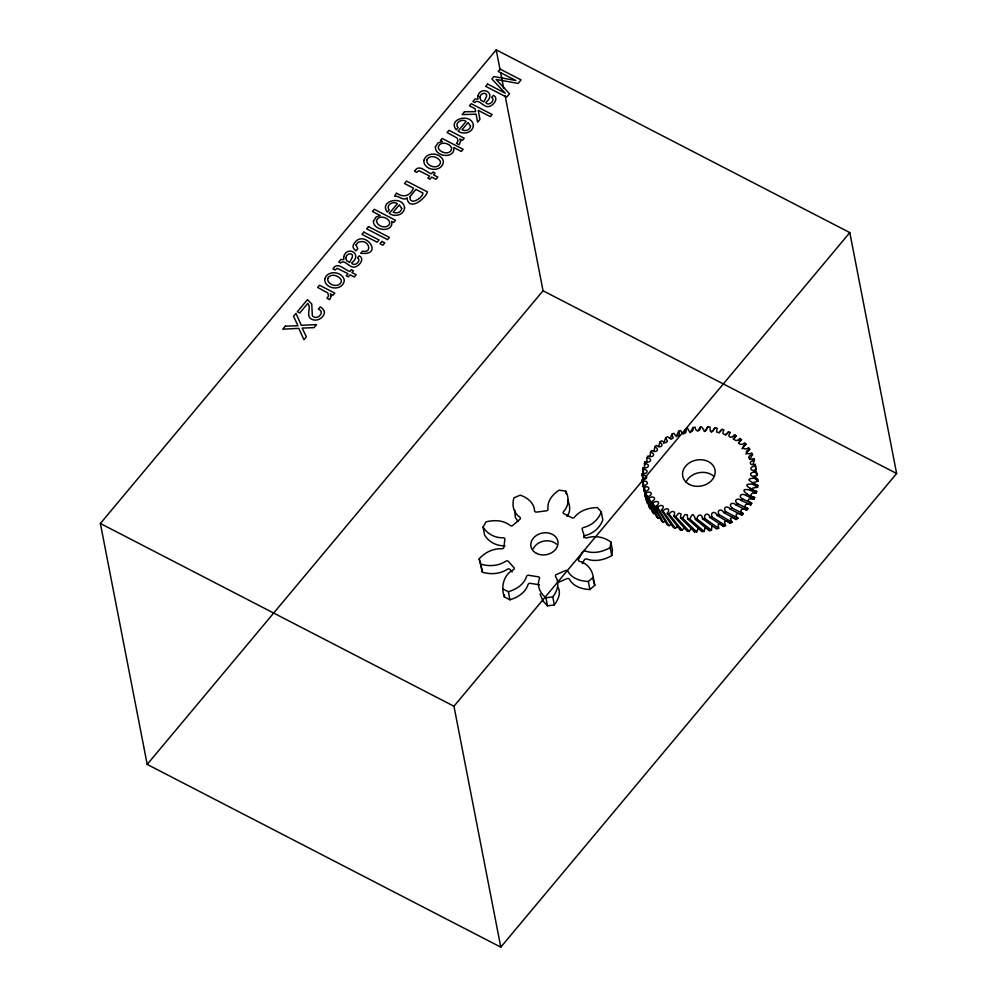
<?xml version="1.0" encoding="UTF-8"?>
<svg xmlns="http://www.w3.org/2000/svg" width="997" height="997" viewBox="0 0 997 997"><rect width="100%" height="100%" fill="white"/><g stroke="black" fill="none" stroke-linecap="round" stroke-linejoin="round"><path stroke-width="1.5" d="M645.121 464.677L645.146 461.711C650.144 463.68 653.484 458.869 647.065 457.611L647.988 455.953C652.549 458.408 656.662 454.096 650.543 452.052L651.714 450.494C655.814 453.373 660.513 449.635 654.83 446.855L656.238 445.41C659.864 448.7 664.974 445.559 659.877 442.095L661.497 440.799L665.734 442.793L667.529 441.335L665.597 437.857L667.392 436.736L671.23 439.191L673.212 437.92L671.878 434.231L673.822 433.296C675.891 437.733 681.4 436.05 678.633 431.265L680.677 430.53C682.135 435.315 687.656 433.969 685.724 429.009L687.843 428.498C688.603 433.583 694.161 432.524 693.04 427.514L695.196 427.215C695.183 432.548 700.816 431.763 700.442 426.791C704.368 426.691 703.446 436.873 707.833 426.853L709.976 427.028L710.325 431.128L712.718 431.302L715.061 427.713L717.142 428.112L716.594 432.05L718.787 432.748L722.015 429.333L723.984 429.956C720.482 435.041 726.389 436.113 728.57 431.713L730.402 432.548C726.115 437.209 731.848 438.979 734.627 434.792L736.284 435.826C731.312 439.951 736.696 442.481 740.061 438.53L741.519 439.739C735.998 443.229 740.833 446.506 744.784 442.855L746.03 444.213C740.11 447.005 744.198 450.993 748.735 447.69L749.732 449.186L745.881 454.121M684.353 527.65L682.222 530.304L680.178 529.806L680.378 527.712M539.439 584.803L530.666 583.382A1.907 1.533 -11 0 0 528.148 584.304C525.581 592.704 517.804 597.365 509.928 599.783L504.37 596.904C500.619 586.971 503.585 574.571 513.642 569.586A1.907 1.533 -11 0 0 513.717 567.393L508.582 561.623A1.907 1.533 -11 0 0 506.065 561.049C498.575 566.072 489.29 566.645 480.841 564.165L479.146 558.881C484.941 552.326 493.253 548.313 502.127 548.761A1.907 1.533 -11 0 0 503.921 547.017L504.831 539.589A1.907 1.533 -11 0 0 503.473 537.794C495.222 538.081 487.371 534.118 483.059 527.077L486.025 521.855C494.288 519.848 503.485 520.01 510.402 525.656A1.907 1.533 -11 0 0 513.069 525.157L519.587 519.549A1.907 1.533 -11 0 0 520.048 517.368C513.443 513.081 511.66 504.956 513.978 497.839L520.222 495.135C527.338 497.628 534.242 502.787 534.591 511.062A1.907 1.533 -11 0 0 536.872 512.047L545.957 510.875A1.907 1.533 -11 0 0 548.014 509.33C546.904 500.968 552.687 494.4 559.143 490.138L565.735 491.209C569.437 497.864 568.826 506.189 563.367 511.81A1.907 1.533 -11 0 0 564.215 513.829L571.605 517.642A1.907 1.533 -11 0 0 574.297 517.455C579.855 510.364 588.741 507.697 597.402 507.573L601.266 511.91L602.824 519.948C599.882 527.874 593.103 533.719 584.828 535.601A1.907 1.533 -11 0 0 583.843 537.695M504.37 596.904L504.445 594.76M646.816 462.035L647.065 457.611M643.476 484.355L642.23 473.7C647.988 474.522 649.321 469.089 642.828 469.425L643.215 467.668C648.611 469.089 651.016 463.879 644.486 463.443L645.146 461.711M753.071 476.89L757.421 475.27L755.414 472.204L755.514 470.434C749.208 471.506 749.395 466.01 755.427 466.172L755.24 464.428C749.246 466.185 748.261 460.813 754.467 460.265L754.006 458.57C748.423 460.926 746.304 455.866 752.561 454.57L751.825 452.962C746.741 455.828 743.563 451.242 749.732 449.186M642.13 475.469C648.436 474.398 648.249 479.893 642.218 479.731L642.404 481.476C648.399 479.719 649.383 485.09 643.177 485.639L643.638 487.334C649.209 484.978 651.34 490.05 645.084 491.334L645.819 492.954C650.904 490.075 654.082 494.674 647.913 496.718L648.91 498.213C653.446 494.911 657.534 498.899 651.614 501.69L652.848 503.061C656.811 499.397 661.647 502.675 656.126 506.164L657.584 507.386C661.036 503.435 666.108 505.94 661.36 510.078L663.017 511.112C665.871 506.912 671.305 508.707 667.242 513.368L669.062 514.19C671.33 509.779 676.938 510.9 673.66 515.947L675.63 516.571L678.857 513.156L681.051 513.854L680.502 517.804L682.584 518.203L684.927 514.602L687.319 514.776L687.668 518.889L689.812 519.051C694.186 509.031 693.276 519.213 697.19 519.113C696.816 514.14 702.461 513.355 702.436 518.689L716.594 528.946L718.675 528.285L718.214 524.41L720.42 523.437M514.788 510.227L515.312 517.381L518.104 521.556M582.211 563.629L584.192 560.164A1.907 1.533 -11 0 1 586.548 558.968C595.072 562.046 604.17 560.027 611.747 555.603L610.189 547.565L610.874 541.982C603.87 536.922 594.897 535.289 586.585 537.931A1.907 1.533 -11 0 1 584.529 536.673L582.285 529.656A1.907 1.533 -11 0 1 583.27 527.563C591.533 525.681 598.325 519.836 601.266 511.91M611.747 555.603L612.432 550.02L610.874 541.982M650.007 456.389L650.543 452.052M752.224 490.1L752.635 488.094L757.595 487.284L757.807 485.514C753.72 482.86 742.229 478.597 754.43 478.248L757.994 481.239L753.096 482.71M702.436 518.689L704.605 518.39C703.645 513.467 708.979 512.296 709.802 517.406L723.585 526.466L725.567 525.606L711.92 516.895C709.989 511.935 715.51 510.589 716.968 515.374L730.203 523.288L732.06 522.229L730.365 518.664L732.234 517.281L736.322 519.462L738.004 518.228C733.181 514.527 738.416 511.611 741.843 515.063L743.338 513.679C737.867 510.614 742.765 507.112 746.678 510.165L747.949 508.644C741.98 506.302 746.354 502.214 750.729 504.843L751.75 503.211L748.161 501.055M677.935 525.942L675.405 528.373L673.586 527.164M653.97 451.392L654.83 446.855M754.43 478.248L754.816 476.479C748.485 476.653 749.607 471.444 755.414 472.204M695.021 519.175L709.328 530.678L711.484 530.242L711.92 526.092M658.755 446.482L659.877 442.095M754.467 460.265L752.984 464.34M748.024 500.968L748.984 498.936L753.931 499.185L754.704 497.478C748.199 496.718 750.99 491.658 756.237 493.303L756.735 491.546C752.149 490.038 739.724 483.096 752.498 484.193L757.595 487.284M663.778 443.491L665.597 437.857M671.081 524.285L669.037 525.706L667.442 524.297M753.022 461.125L754.006 458.57M752.498 484.193L753.159 482.461M687.668 518.889L701.938 531.638L704.106 531.438L705.203 527.326M670.196 438.568L671.878 434.231M676.128 436.723L678.633 431.265M665.46 521.144L663.229 522.353L661.883 520.783M683.032 434.131L685.724 429.009M754.704 497.478C749.744 497.142 736.397 487.359 749.644 489.951L750.579 488.293M680.502 517.804L694.523 531.812L696.691 531.85L698.436 527.837M691.37 527.749L689.351 531.463L687.232 531.202L673.66 515.947M566.969 516.359C570.907 511.822 570.035 505.28 567.704 500.232M752.561 454.57L749.694 459.231M689.986 432.661L693.04 427.514M697.9 430.654L700.442 426.791M540.075 593.888L542.817 600.742L547.49 605.84L554.32 604.955L552.762 596.916C557.41 591.146 559.928 583.071 555.441 576.316A1.907 1.533 -11 0 1 556.787 574.334L565.087 570.733A1.907 1.533 -11 0 1 567.717 570.994C571.78 578.609 580.341 581.126 588.33 581.488L593.24 577.275C592.368 569.486 586.797 563.106 579.145 561.174A1.907 1.533 -11 0 1 578.671 559.068L582.622 552.126A1.907 1.533 -11 0 1 584.99 550.93C593.502 554.008 602.612 551.989 610.189 547.565M554.32 604.955C557.921 599.982 561.461 593.178 557.959 587.183M660.438 517.406L658.057 518.378L656.998 516.658M704.418 431.564L707.833 426.853M751.75 503.211L742.815 499.061C737.132 496.269 741.83 492.53 745.93 495.422L747.102 493.851M711.384 432.374L715.061 427.713M100.373 523.487L496.207 49.85L849.805 232.6L896.627 473.513L500.793 947.15L147.195 764.4L100.373 523.487L453.959 706.237L500.793 947.15M147.195 764.4L543.041 290.763L505.105 95.587M453.959 706.237L849.805 232.6M719.086 432.81L722.015 429.333M741.942 448.824L746.03 444.213M725.492 435.166L728.57 431.713M654.244 513.692L652.873 511.997M732.758 436.811L734.627 434.792M733.194 439.141L736.284 435.826M738.403 443.092L741.519 439.739M738.191 440.524L740.061 438.53M747.949 508.644L737.755 503.809C732.67 500.357 737.78 497.204 741.407 500.494L742.815 499.061M557.011 583.557A1.907 1.533 -11 0 1 558.345 582.373L566.645 578.771A1.907 1.533 -11 0 1 569.287 579.033C573.337 586.647 581.899 589.165 589.9 589.526L594.798 585.301L593.24 577.275M650.642 508.744L649.583 506.887M743.338 513.679L732.047 508.046C727.66 504.008 733.007 501.429 736.147 505.105L737.755 503.809M647.913 503.385L647.165 501.416M755.427 466.172L755.888 469.475L753.744 470.771M738.004 518.228L725.766 511.673C722.164 507.199 727.623 505.105 730.253 509.168L732.047 508.046M646.093 497.727L645.682 495.683M726.539 520.658L724.483 521.842L725.567 525.606M732.06 522.229L719.011 514.639C716.245 509.866 721.753 508.183 723.822 512.608L725.766 511.673M502.8 588.866L508.37 591.744C516.247 589.327 524.023 584.666 526.578 576.266A1.907 1.533 -11 0 1 529.108 575.344L537.869 576.764A1.907 1.533 -11 0 1 539.539 578.36C536.436 585.713 540.112 593.215 545.92 597.801L547.49 605.84M716.968 515.374L719.011 514.639M709.802 517.406L711.92 516.895M545.92 597.801L552.762 596.916M756.474 473.5L757.421 475.27M505.043 545.833C496.78 546.119 488.941 542.156 484.617 535.115L483.059 527.077M757.346 479.37L757.994 481.239M479.146 558.881L482.398 572.203C490.848 574.683 500.133 574.11 507.623 569.088A1.907 1.533 -11 0 1 510.152 569.661L512.196 571.966M755.427 484.878L757.807 485.514M753.396 490.374L756.735 491.546M741.407 500.494L750.729 504.843M745.93 495.422L753.931 499.185M736.147 505.105L746.678 510.165M730.253 509.168L741.843 515.063M749.644 489.951L756.237 493.303M543.041 290.763L896.627 473.513M723.822 512.608L736.322 519.462M730.203 523.288L727.025 520.733M704.605 518.39L718.675 528.285M723.585 526.466L721.903 524.995M697.19 519.113L711.484 530.242M689.812 519.051L704.106 531.438M754.816 476.479L757.932 479.482M682.584 518.203L696.691 531.85M675.63 516.571L689.351 531.463M669.062 514.19L682.222 530.304M667.242 513.368L680.178 529.806M663.017 511.112L675.405 528.373M709.328 530.678L708.206 528.871M661.36 510.078L673.486 527.662M657.584 507.386L669.037 525.706M656.126 506.164L667.28 524.796M652.848 503.061L663.229 522.353M651.614 501.69L661.647 521.257M755.514 470.434L757.072 473.55M648.91 498.213L658.057 518.378M647.913 496.718L656.687 517.107M755.888 469.475L755.24 464.428M645.819 492.954L653.633 513.841M592.916 579.008L594.798 585.301M645.084 491.334L652.499 512.421M694.523 531.812L694.049 529.793M643.638 487.334L650.032 508.819M643.177 485.639L649.134 507.274M642.404 481.476L647.302 503.398M642.218 479.731L646.667 501.753M496.207 49.85L500.07 69.678M500.656 72.719L503.622 87.973M588.33 581.488L589.9 589.526M565.735 491.209L566.259 493.876M508.37 591.744L509.928 599.783M480.841 564.165L482.398 572.203M643.925 487.321L645.495 497.677M642.23 473.7L643.003 479.632M643.975 487.059L645.146 495.958M642.828 469.425L643.19 473.887M644.274 487.284L644.511 490.262M643.215 467.668L643.576 473.612M644.386 487.01L644.573 489.988M644.486 463.443L644.536 467.892M686.036 482.025A16.438 13.185 -11 0 1 713.964 476.429M533.233 548.836A13.696 10.979 -11 0 1 556.513 544.188M324.449 311.513C324.611 317.619 317.034 322.168 311.637 319.214C305.157 316.061 311.887 307.786 307.799 303.387L299.785 312.971L297.368 311.712L307.437 299.673L311.762 303.973L312.335 315.725C316.66 321.246 325.932 312.011 318.355 309.132L320.236 306.889L322.455 308.372L324.449 311.513M373.426 221.122C373.252 231.267 393.989 232.937 391.709 221.359L393.74 222.406L395.522 220.262L374.274 209.283L372.429 211.489L380.218 215.514L376.143 216.897L373.426 221.122M451.591 147.843C451.865 155.52 439.876 153.513 438.269 147.768C438.817 140.789 449.622 142.596 451.591 147.843M407.013 198.129C409.156 211.937 425.445 198.565 427.451 191.898L406.539 181.093L404.495 183.523L413.468 188.159C410.253 196.21 403.05 197.967 396.544 193.057L394.513 196.284C398.8 195.312 402.726 201.195 407.013 198.129M356.079 244.888L357.761 248.702L355.966 250.845L353.873 248.851A6.493 5.197 -11 0 1 353.112 245.611C361.899 225.584 386.263 256.229 360.69 253.288L362.484 251.144C372.604 253.612 369.202 239.928 360.615 241.723A3.901 3.128 -11 0 0 357.649 242.745L356.079 244.888M376.492 220.636C376.604 226.406 386.948 229.609 389.665 223.901C390.512 217.782 378.561 213.981 376.492 220.636M435.39 146.758C434.742 157.165 455.529 159.196 453.772 147.519L461.362 151.444L463.156 149.301L442.17 138.446L440.475 140.49L442.419 141.499L438.144 142.808L435.39 146.758M331.178 296.072L329.683 299.636L326.979 298.24L328.574 295.91L327.776 292.981L317.657 287.435L319.501 285.229L334.755 293.106L332.998 295.199L330.368 293.841L331.178 296.072M460.639 141.175L459.143 144.727L456.439 143.331L458.034 141.013L457.237 138.072L447.117 132.526L448.962 130.32L464.216 138.209L462.458 140.303L459.829 138.944L460.639 141.175M345.747 257.749L346.62 260.666L349.685 262.41L352.365 257.101L352.427 254.958C350.184 252.154 346.084 254.734 345.747 257.749M479.869 97.27L480.741 100.186L483.807 101.931L486.499 96.622L486.548 94.478C484.305 91.674 480.205 94.254 479.869 97.27M343.691 256.703L343.853 259.556L340.862 259.519L338.793 262.037L340.675 263.009C344.277 258.522 349.748 268.467 354.758 267.046C359.256 266.249 365.151 258.697 359.269 255.805L357.549 257.862C361.774 260.441 354.944 266.934 351.978 263.482L351.791 262.834C363.082 253.761 346.981 245.137 343.691 256.703M477.812 96.223L477.974 99.077L474.983 99.039L472.914 101.557L474.796 102.529C478.398 98.042 483.869 107.988 488.879 106.567C493.378 105.769 499.273 98.217 493.39 95.313L491.671 97.382C495.895 99.962 489.066 106.455 486.1 102.99L485.913 102.355C497.204 93.282 481.102 84.658 477.812 96.223M324.735 279.048C324.187 288.233 339.516 291.485 343.467 283.185A7.802 6.256 -11 0 0 343.977 278.923C340.824 271.072 327.29 270.212 324.735 279.048M423.862 160.43C423.314 169.615 438.643 172.867 442.606 164.567A7.802 6.256 -11 0 0 443.117 160.305C439.964 152.454 426.417 151.594 423.862 160.43M404.583 207.924C404.059 215.065 394.488 217.496 389.279 213.395L397.317 203.774C393.354 200.285 385.104 205.432 389.229 210.006L387.409 212.174C378.262 200.696 403.498 194.914 404.583 207.924M473.388 125.597C472.865 132.738 463.293 135.156 458.084 131.068L466.122 121.447C462.172 117.958 453.909 123.105 458.034 127.666L456.215 129.847C447.067 118.369 472.304 112.586 473.388 125.597M401.729 208.485C401.38 212.411 396.37 213.994 393.204 212.187L399.311 204.896L401.729 208.485M470.547 126.158C470.185 130.084 465.188 131.666 462.022 129.859L468.116 122.556L470.547 126.158M410.029 196.658C409.231 206.292 422.653 198.179 422.977 193.082L415.836 189.38L410.029 196.658M327.801 278.337C326.418 284.481 338.157 288.532 340.974 282.388A4.324 3.465 -11 0 0 340.974 279.521C338.332 275.284 330.53 273.028 327.801 278.337M426.928 159.719C425.557 165.863 437.297 169.926 440.113 163.77A4.324 3.465 -11 0 0 440.101 160.903C437.471 156.666 429.657 154.41 426.928 159.719M333.546 268.106L333.073 268.991L335.092 270.037L337.26 268.33L347.978 273.701L346.221 275.795L348.314 276.879L350.072 274.786L354.321 276.979L356.191 274.748L351.929 272.542L353.424 270.773L351.33 269.689L349.835 271.471C345.236 270.361 337.671 261.463 333.546 268.106M415.176 170.425L414.702 171.322L416.721 172.356L418.902 170.649L429.607 176.02L427.863 178.114L429.956 179.198L431.701 177.105L435.963 179.298L437.82 177.067L433.57 174.874L435.053 173.092L432.96 172.007L431.477 173.79C426.878 172.68 419.301 163.782 415.176 170.425M285.304 326.144L282.774 329.172L298.788 328.374L303.935 339.69L306.366 336.787L302.178 328.088L314.018 327.627L316.572 324.573L301.318 325.346L295.997 313.357L293.529 316.298L297.966 325.732L285.304 326.144M363.88 232.139L361.998 234.382L377.178 242.221L379.059 239.978L363.88 232.139M368.491 226.618L366.647 228.824L387.559 239.629L389.403 237.423L368.491 226.618M464.477 111.764L462.122 114.58L476.092 114.206L477.6 122.182L479.956 119.366L478.211 110.355L490.362 116.624L492.132 114.505L471.22 103.7L469.45 105.819L475.17 108.773L475.581 111.639L464.477 111.764M487.645 84.047L485.701 86.365L506.613 97.17L509.504 93.718L496.12 79.436L518.128 83.412L521.045 79.91L500.133 69.105L498.188 71.435L515.873 80.483L493.914 76.545L491.895 78.962L505.242 93.207L487.645 84.047M381.888 241.436L380.007 243.679L382.91 245.187L384.792 242.944L381.888 241.436M689.313 484.442A16.438 13.185 -11 0 0 715.111 473.251A16.438 13.185 -11 0 0 692.142 461.387A16.438 13.185 -11 0 0 689.313 484.442M536.448 553.372A13.696 10.979 -11 0 0 557.946 544.05A13.696 10.979 -11 0 0 538.816 534.155A13.696 10.979 -11 0 0 536.448 553.372"/></g></svg>
